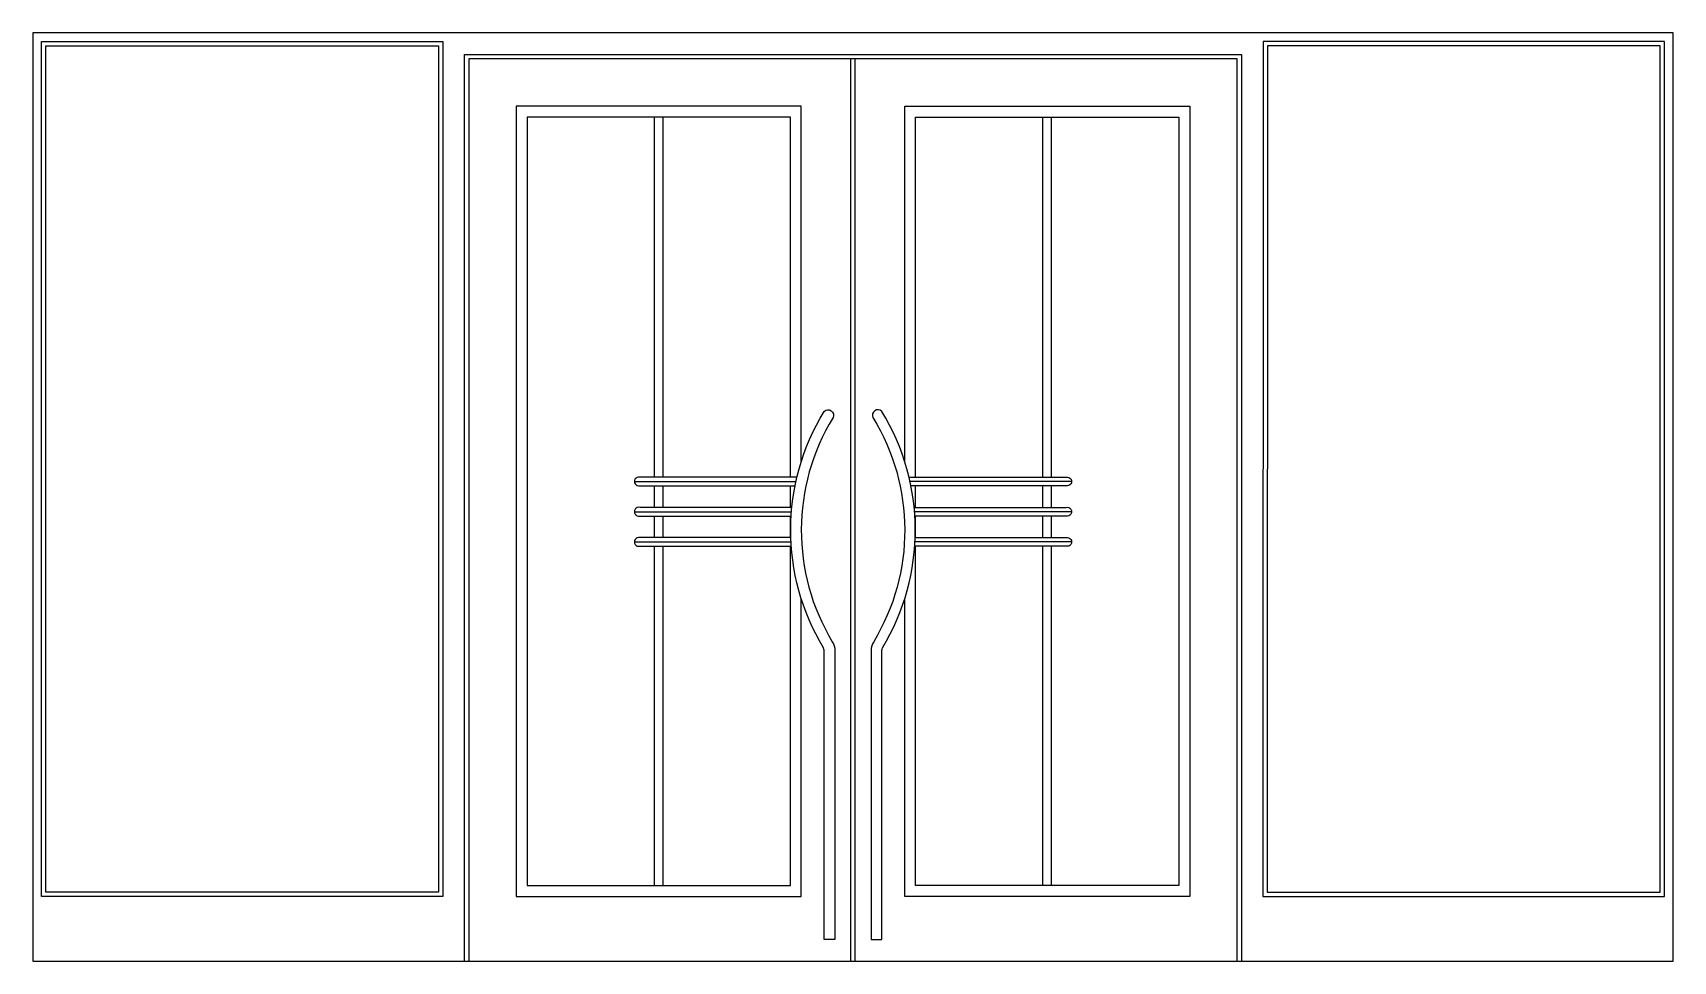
# Model space of a CAD drawing. Header units: metres. Extents: x -4624 to -824, y -3 to 2147.
import ezdxf

# ---------------------------------------------------------------- set-up
doc = ezdxf.new("R2010")
doc.units = ezdxf.units.M
for name, color, linetype in [('2', 2, 'Continuous'), ('3', 3, 'Continuous'), ('7', 7, 'Continuous'), ('BH', 3, 'Continuous')]:
    doc.layers.add(name, color=color, linetype=linetype)

msp = doc.modelspace()

# ---------------------------------------------------------------- hatches: boundary and pattern name
at = {"layer": 'BH'}
h = msp.add_hatch(dxfattribs=at)
h.set_pattern_fill('AR-RROOF', scale=900)
h.paths.add_polyline_path([(-3683.62, 2117.15), (-4593.62, 2117.15), (-4593.62, 157.22), (-3683.62, 157.22)])
h.paths.add_polyline_path([(-1764.11, 156.97), (-854.11, 156.74), (-853.62, 2116.68), (-1763.62, 2116.91)])
h = msp.add_hatch(dxfattribs=at)
h.set_pattern_fill('AR-RROOF', scale=900)
h.paths.add_polyline_path([(-2868.62, 1952.15), (-3163.62, 1952.15), (-3163.62, 1118.12), (-2868.62, 1118.12)])
h.paths.add_polyline_path([(-3183.62, 1952.15), (-3478.62, 1952.15), (-3478.62, 172.15), (-3183.62, 172.15), (-3183.62, 958.12), (-3217.55, 958.12, -1.24), (-3217.55, 978.12), (-3183.62, 978.12), (-3183.62, 1028.12), (-3217.55, 1028.12, -1.24), (-3217.55, 1048.12), (-3183.62, 1048.12), (-3183.62, 1098.12), (-3217.55, 1098.12, -1.24), (-3217.55, 1118.12), (-3183.62, 1118.12)])
h.paths.add_polyline_path([(-2868.62, 1098.12), (-3163.62, 1098.12), (-3163.62, 1048.12), (-2868.62, 1048.12)])
h.paths.add_polyline_path([(-2868.62, 1028.12), (-3163.62, 1028.12), (-3163.62, 978.12), (-2868.62, 978.12), (-2868.62, 993.43), (-2868.62, 996.81)])
h.paths.add_polyline_path([(-2868.62, 958.12), (-3163.62, 958.12), (-3163.62, 172.15), (-2868.62, 172.15)])
h = msp.add_hatch(dxfattribs=at)
h.set_pattern_fill('AR-RROOF', scale=900)
h.paths.add_polyline_path([(-2283.62, 1952.15), (-2578.62, 1952.15), (-2578.62, 1118.12), (-2283.62, 1118.12)])
h.paths.add_polyline_path([(-1968.62, 1952.15), (-2263.62, 1952.15), (-2263.62, 1118.12), (-2229.68, 1118.12, -1.24), (-2229.68, 1098.12), (-2263.62, 1098.12), (-2263.62, 1048.12), (-2229.68, 1048.12, -1.24), (-2229.68, 1028.12), (-2263.62, 1028.12), (-2263.62, 978.12), (-2229.68, 978.12, -1.24), (-2229.68, 958.12), (-2263.62, 958.12), (-2263.62, 172.15), (-1968.62, 172.15)])
h.paths.add_polyline_path([(-2578.62, 1098.12), (-2578.62, 1048.12), (-2283.62, 1048.12), (-2283.62, 1098.12)])
h.paths.add_polyline_path([(-2578.62, 1028.12), (-2578.62, 996.81), (-2578.62, 993.43), (-2578.62, 978.12), (-2283.62, 978.12), (-2283.62, 1028.12)])
h.paths.add_polyline_path([(-2578.62, 172.15), (-2283.62, 172.15), (-2283.62, 958.12), (-2578.62, 958.12)])

# ---------------------------------------------------------------- linework, layer by layer
msp.add_line((-2728.62, -2.85), (-2728.62, 2087.15))
for points in [[(-3673.62, 2127.15), (-3673.62, 147.22), (-4603.62, 147.22), (-4603.62, 2127.15)], [(-1773.61, 2126.91), (-1774.11, 146.97), (-844.11, 146.74), (-843.61, 2126.68)]]:
    msp.add_lwpolyline(points, close=True)
for points in [[(-3623.62, -2.85), (-3623.62, 2097.15), (-1823.62, 2097.15), (-1823.62, -2.85)], [(-2843.62, 1154.93), (-2843.62, 1977.15), (-3503.62, 1977.15), (-3503.62, 147.15), (-2843.62, 147.15), (-2843.62, 835.32)], [(-2603.62, 1154.93), (-2603.62, 1977.15), (-1943.62, 1977.15), (-1943.62, 147.15), (-2603.62, 147.15), (-2603.62, 835.32)], [(-2868.62, 1118.12), (-2868.62, 1952.15), (-3478.62, 1952.15), (-3478.62, 172.15), (-2868.62, 172.15), (-2868.62, 958.12)], [(-2578.62, 1118.12), (-2578.62, 1952.15), (-1968.62, 1952.15), (-1968.62, 172.15), (-2578.62, 172.15), (-2578.62, 958.12)], [(-2868.62, 1048.12), (-2868.62, 1098.12)], [(-2578.62, 1048.12), (-2578.62, 1098.12)], [(-2868.62, 978.12), (-2868.62, 1028.12)], [(-2578.62, 978.12), (-2578.62, 1028.12)]]:
    msp.add_lwpolyline(points)
at = {"layer": '2'}
msp.add_line((-4623.62, -2.85), (-823.62, -2.85), dxfattribs=at)
at = {"layer": '3'}
for p, q in [((-2718.62, -2.85), (-2718.62, 2087.15)), ((-3229.92, 1108.12), (-2856.27, 1108.12)), ((-2217.31, 1108.12), (-2590.96, 1108.12)), ((-3229.92, 1038.15), (-2866.85, 1038.15)), ((-2217.31, 1038.15), (-2580.39, 1038.15)), ((-3229.92, 968.12), (-2867.92, 968.12)), ((-2217.31, 968.12), (-2579.31, 968.12))]:
    msp.add_line(p, q, dxfattribs=at)
for points in [[(-3683.62, 2117.15), (-3683.62, 157.22), (-4593.62, 157.22), (-4593.62, 2117.15)], [(-1763.62, 2116.91), (-1764.11, 156.97), (-854.11, 156.74), (-853.62, 2116.68)]]:
    msp.add_lwpolyline(points, close=True, dxfattribs=at)
msp.add_lwpolyline([(-1833.62, -2.85), (-1833.62, 2087.15), (-3613.62, 2087.15), (-3613.62, -2.85)], dxfattribs=at)
at = {"layer": '7'}
for p, q in [((-3183.62, 1118.12), (-3183.62, 1952.15)), ((-3163.62, 1118.12), (-3163.62, 1952.15)), ((-2283.62, 1118.12), (-2283.62, 1952.15)), ((-2263.62, 1118.12), (-2263.62, 1952.15)), ((-3183.62, 1048.12), (-3183.62, 1098.12)), ((-3163.62, 1048.12), (-3163.62, 1098.12)), ((-2283.62, 1048.12), (-2283.62, 1098.12)), ((-2263.62, 1048.12), (-2263.62, 1098.12)), ((-3183.62, 978.12), (-3183.62, 1028.12)), ((-3163.62, 978.12), (-3163.62, 1028.12)), ((-2283.62, 978.12), (-2283.62, 1028.12)), ((-2263.62, 978.12), (-2263.62, 1028.12)), ((-3183.62, 172.15), (-3183.62, 958.12)), ((-3163.62, 172.15), (-3163.62, 958.12)), ((-2283.62, 172.15), (-2283.62, 958.12)), ((-2263.62, 172.15), (-2263.62, 958.12))]:
    msp.add_line(p, q, dxfattribs=at)
msp.add_lwpolyline([(-823.62, -2.85), (-823.62, 2147.15), (-4623.62, 2147.15), (-4623.62, -2.85)], dxfattribs=at)
for points in [[(-2790.42, 47.66), (-2790.42, 717.17, 0.15), (-2792.17, 722.81, -0.28), (-2790.42, 1270.27, -0.86), (-2769.88, 1256.03, 0.28), (-2771.52, 736.91, -0.15), (-2765.42, 717.17), (-2765.42, 47.66)], [(-2656.81, 47.66), (-2656.81, 717.17, -0.15), (-2655.07, 722.81, 0.28), (-2656.81, 1270.27, 0.86), (-2677.35, 1256.03, -0.28), (-2675.71, 736.91, 0.15), (-2681.81, 717.17), (-2681.81, 47.66)]]:
    msp.add_lwpolyline(points, format="xyb", close=True, dxfattribs=at)
for points in [[(-2853.96, 1118.12), (-3217.55, 1118.12, 1.24), (-3217.55, 1098.12), (-2858.38, 1098.12)], [(-2593.28, 1118.12), (-2229.68, 1118.12, -1.24), (-2229.68, 1098.12), (-2588.85, 1098.12)], [(-2865.93, 1048.12), (-3217.55, 1048.12, 1.24), (-3217.55, 1028.12), (-2867.58, 1028.12)], [(-2583.59, 1048.12), (-2229.68, 1048.12, -1.24), (-2229.68, 1028.12), (-2581.37, 1028.12)], [(-2868.57, 978.12), (-3217.55, 978.12, 1.24), (-3217.55, 958.12), (-2868.51, 958.12)], [(-2578.67, 978.12), (-2229.68, 978.12, -1.24), (-2229.68, 958.12), (-2578.73, 958.12)]]:
    msp.add_lwpolyline(points, format="xyb", dxfattribs=at)

doc.saveas('drawing.dxf')
